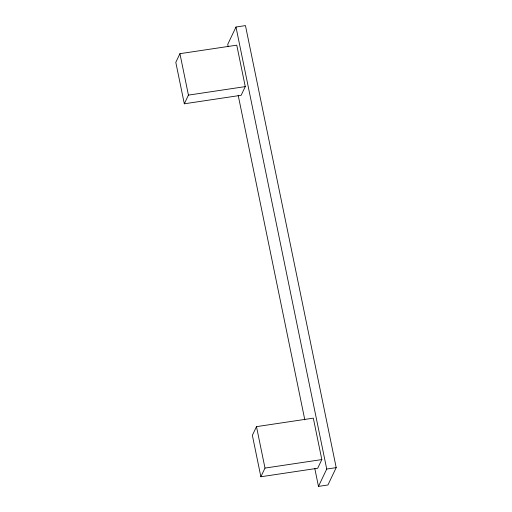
<?xml version="1.0" encoding="UTF-8"?>
<svg xmlns="http://www.w3.org/2000/svg" width="512" height="512" viewBox="0 0 512 512"><rect width="100%" height="100%" fill="white"/><g stroke="black" fill="none" stroke-linecap="round" stroke-linejoin="round"><path stroke-width="0.77" d="M179.93 53.677L175.802 62.349L184.314 103.795L241.139 95.283L245.267 86.611L236.762 45.171L179.93 53.677L188.435 95.117L184.314 103.795M314.778 468.403L318.47 486.4L327.942 484.979L336.198 467.635L245.459 25.6L235.987 27.021L227.738 44.365L228.218 46.714M256.486 426.643L252.365 435.315L260.87 476.762L317.702 468.25L321.824 459.578L313.318 418.138L256.486 426.643L264.998 468.083L260.87 476.762M318.47 486.4L326.726 469.05L235.987 27.021M188.435 95.117L245.267 86.611M264.998 468.083L321.824 459.578M326.726 469.05L336.198 467.635M238.176 95.219L304.826 419.898"/></g></svg>
